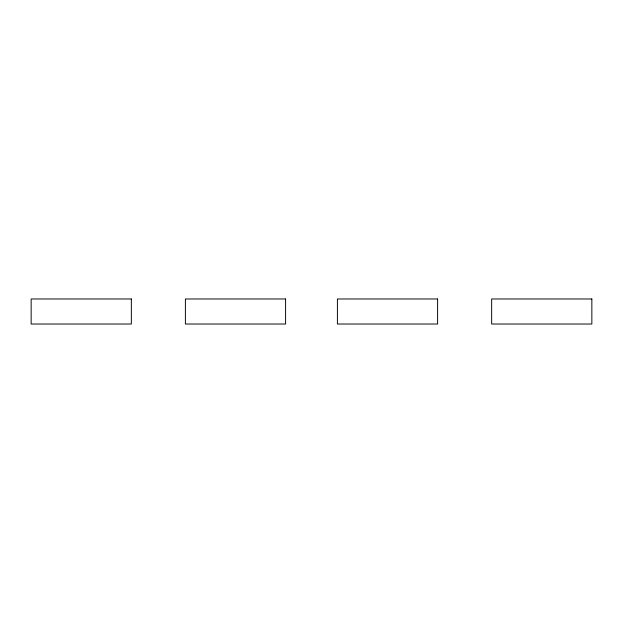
<?xml version="1.0" encoding="UTF-8"?>
<svg xmlns="http://www.w3.org/2000/svg" width="623" height="623" viewBox="0 0 623 623"><rect width="100%" height="100%" fill="white"/><g stroke="black" fill="none" stroke-linecap="round" stroke-linejoin="round"><path stroke-width="0.93" d="M131.344 298.978L31.15 298.978L31.15 324.022L131.344 324.022L131.344 298.978M285.591 298.978L185.397 298.978L185.397 324.022L285.591 324.022L285.591 298.978M437.603 298.978L337.409 298.978L337.409 324.022L437.603 324.022L437.603 298.978M591.85 298.978L491.656 298.978L491.656 324.022L591.85 324.022L591.85 298.978"/></g></svg>
